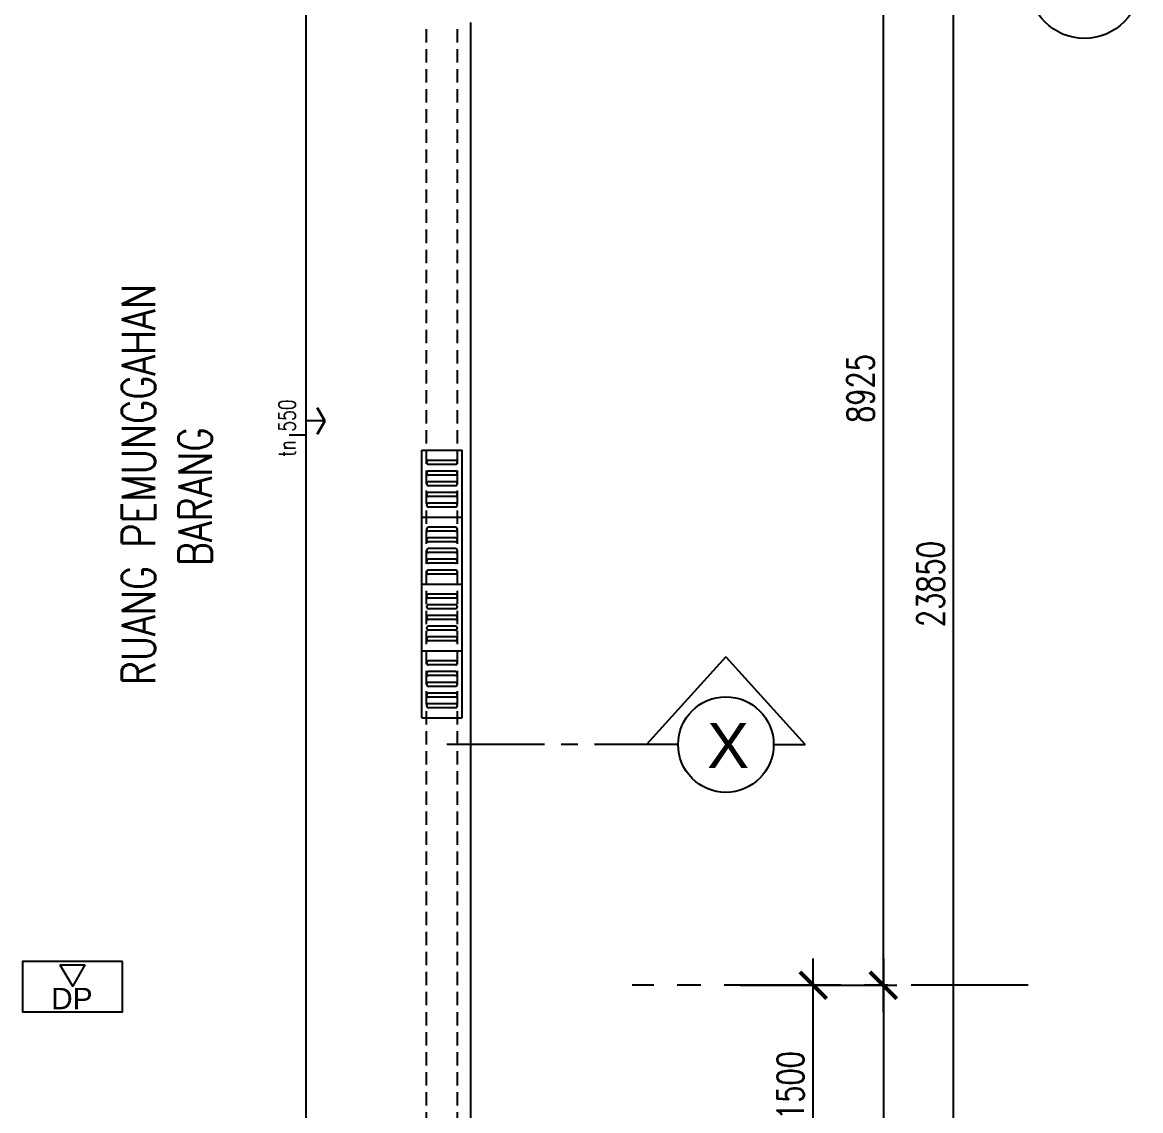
# Model space of a CAD drawing. Header units: millimetres. Extents: x 982 to 80582, y 687 to 58800.
# Drawn here: x 61994 to 70357, y 25846 to 33983 of the extents above; entities that cross this region are included whole.
import ezdxf
from ezdxf.enums import TextEntityAlignment as Align

# ---------------------------------------------------------------- set-up
doc = ezdxf.new("R2010")
doc.units = ezdxf.units.MM
for name, pattern in [('CENTER', [2, 1.25, -0.25, 0.25, -0.25]), ('DASHED2', [0.375, 0.25, -0.125]), ('HIDDEN', [0.375, 0.25, -0.125])]:
    doc.linetypes.add(name, pattern=pattern)
for name, color, linetype in [('A-ARR', 4, 'Continuous'), ('A-BUBLE', 8, 'Continuous'), ('A-DIM100', 4, 'Continuous'), ('A-DRAIN', 9, 'Continuous'), ('A-DROP', 8, 'Continuous'), ('A-PTILE', 8, 'Continuous'), ('A-ROOMSYM', 3, 'Continuous'), ('A-SECLINE', 3, 'CENTER'), ('A-STAIRH', 8, 'HIDDEN'), ('A-TXTBOMBA', 7, 'Continuous'), ('AHT_DIM150', 4, 'Continuous'), ('Grid', 8, 'CENTER')]:
    doc.layers.add(name, color=color, linetype=linetype)
doc.styles.add('arial', font='arial.ttf')
doc.styles.add('ARIAL-SPEC', font='arial.ttf', dxfattribs={"height": 200})
doc.styles.add('ROMANS', font='romans.shx', dxfattribs={"width": 0.75, "height": 200})
doc.styles.add('style1', font='romans.shx', dxfattribs={"height": 750})
doc.dimstyles.new('DIM 100', dxfattribs={"dimtxt": 200, "dimasz": 200, "dimexe": 100, "dimexo": 70, "dimgap": 70, "dimtad": 1, "dimtoh": 1, "dimdec": 0, "dimzin": 0, "dimdsep": 46, "dimtxsty": 'ROMANS', "dimblk": 'ARCHTICK', "dimcen": 0.09, "dimdle": 200, "dimclrd": 4, "dimclre": 4, "dimclrt": 2, "dimadec": 0, "dimazin": 0, "dimtfac": 1, "dimtdec": 0, "dimtmove": 1, "dimatfit": 3, "dimfxl": 1, "dimtzin": 0, "dimarcsym": 0})

# ---------------------------------------------------------------- blocks, each defined once
blk = doc.blocks.new('PC COVER')
for p, q in [((-300, 500), (0, 500)), ((-300, 0), (0, 0))]:
    blk.add_line(p, q)
at = {"layer": 'A-DRAIN', "linetype": 'Continuous', "ltscale": 1000}
for p, q in [((-300, 0), (-300, 500)), ((0, 0), (0, 500))]:
    blk.add_line(p, q, dxfattribs=at)
at = {"layer": 'A-PTILE'}
for p, q in [((-50, 425), (-250, 425)), ((-50, 395), (-250, 395)), ((-50, 345), (-250, 345)), ((-50, 315), (-250, 315)), ((-50, 265), (-250, 265)), ((-50, 235), (-250, 235)), ((-50, 185), (-250, 185)), ((-50, 155), (-250, 155)), ((-50, 105), (-250, 105)), ((-50, 75), (-250, 75))]:
    blk.add_line(p, q, dxfattribs=at)
for centre, start, end in [((-250, 410), 90, 270), ((-50, 410), 270, 90), ((-250, 330), 90, 270), ((-50, 330), 270, 90), ((-250, 250), 90, 270), ((-50, 250), 270, 90), ((-250, 170), 90, 270), ((-50, 170), 270, 90), ((-250, 90), 90, 270), ((-50, 90), 270, 90)]:
    blk.add_arc(centre, 15, start, end, dxfattribs=at)
blk = doc.blocks.new('_ArchTick')
at = {"color": 0, "linetype": 'ByBlock', "const_width": 0.15}
blk.add_lwpolyline([(-0.5, -0.5), (0.5, 0.5)], dxfattribs=at)
blk = doc.blocks.new('*D48')
at = {"layer": 'A-DIM100', "color": 4, "lineweight": -2, "transparency": 16777216}
for p, q in [((68956.9, 17658.1), (68956.9, 41908.1)), ((68411.3, 41708.1), (69056.9, 41708.1)), ((68411.3, 17858.1), (69056.9, 17858.1))]:
    blk.add_line(p, q, dxfattribs=at)
at = {"layer": 'DEFPOINTS', "color": 0, "transparency": 16777216}
for p in [(68341.3, 41708.1), (68956.9, 41708.1), (68341.3, 17858.1)]:
    blk.add_point(p, dxfattribs=at)
at = {"layer": 'A-DIM100', "color": 4, "lineweight": -2, "transparency": 16777216, "xscale": 200, "yscale": 200, "zscale": 200}
for p, rotation in [((68956.9, 41708.1), 90), ((68956.9, 17858.1), 270)]:
    blk.add_blockref('_ArchTick', p, dxfattribs=dict(at, rotation=rotation))
at = {"layer": 'A-DIM100', "color": 2, "transparency": 16777216, "insert": (68786.9, 29783.1), "char_height": 200, "attachment_point": 5, "rotation": 90, "style": 'ROMANS'}
blk.add_mtext('23850', dxfattribs=at)
blk = doc.blocks.new('*D50')
at = {"layer": 'A-DIM100', "color": 4, "lineweight": -2, "transparency": 16777216}
for p, q in [((68432.7, 26583.1), (68432.7, 35908.1)), ((67887, 35708.1), (68532.7, 35708.1)), ((67887, 26783.1), (68532.7, 26783.1))]:
    blk.add_line(p, q, dxfattribs=at)
at = {"layer": 'DEFPOINTS', "color": 0, "transparency": 16777216}
for p in [(67817, 35708.1), (68432.7, 35708.1), (67817, 26783.1)]:
    blk.add_point(p, dxfattribs=at)
at = {"layer": 'A-DIM100', "color": 4, "lineweight": -2, "transparency": 16777216, "xscale": 200, "yscale": 200, "zscale": 200}
for p, rotation in [((68432.7, 35708.1), 90), ((68432.7, 26783.1), 270)]:
    blk.add_blockref('_ArchTick', p, dxfattribs=dict(at, rotation=rotation))
at = {"layer": 'A-DIM100', "color": 2, "transparency": 16777216, "insert": (68262.7, 31245.6), "char_height": 200, "attachment_point": 5, "rotation": 90, "style": 'ROMANS'}
blk.add_mtext('8925', dxfattribs=at)
blk = doc.blocks.new('*D51')
at = {"layer": 'A-DIM100', "color": 4, "lineweight": -2, "transparency": 16777216}
for p, q in [((68432.7, 26983.1), (68432.7, 22083.1)), ((67887, 26783.1), (68532.7, 26783.1)), ((67887, 22283.1), (68532.7, 22283.1))]:
    blk.add_line(p, q, dxfattribs=at)
at = {"layer": 'DEFPOINTS', "color": 0, "transparency": 16777216}
for p in [(67817, 26783.1), (67817, 22283.1), (68432.7, 22283.1)]:
    blk.add_point(p, dxfattribs=at)
at = {"layer": 'A-DIM100', "color": 4, "lineweight": -2, "transparency": 16777216, "xscale": 200, "yscale": 200, "zscale": 200}
for p, rotation in [((68432.7, 26783.1), 90), ((68432.7, 22283.1), 270)]:
    blk.add_blockref('_ArchTick', p, dxfattribs=dict(at, rotation=rotation))
at = {"layer": 'A-DIM100', "color": 2, "transparency": 16777216, "insert": (68262.7, 24533.1), "char_height": 200, "attachment_point": 5, "rotation": 90, "style": 'ROMANS'}
blk.add_mtext('4500', dxfattribs=at)
blk = doc.blocks.new('drop')
at = {"layer": 'A-DROP', "color": 8}
for p, q in [((53.4, 0), (53.4, 128.6)), ((-53.4, -138.9), (-53.4, 0)), ((53.4, 0), (-53.4, 0))]:
    blk.add_line(p, q, dxfattribs=at)
at = {"layer": 'A-DROP', "color": 8, "const_width": 20}
for points in [[(-53.4, -138.9), (-153.4, -81.2)], [(-53.4, -138.9), (46.6, -81.2)]]:
    blk.add_lwpolyline(points, dxfattribs=at)
blk = doc.blocks.new('*D87')
at = {"layer": 'A-DIM100', "color": 4, "lineweight": -2, "transparency": 16777216}
for p, q in [((67908.4, 25083.1), (67908.4, 26983.1)), ((67362.8, 26783.1), (68008.4, 26783.1)), ((67362.8, 25283.1), (68008.4, 25283.1))]:
    blk.add_line(p, q, dxfattribs=at)
at = {"layer": 'DEFPOINTS', "color": 0, "transparency": 16777216}
for p in [(67292.8, 26783.1), (67908.4, 26783.1), (67292.8, 25283.1)]:
    blk.add_point(p, dxfattribs=at)
at = {"layer": 'A-DIM100', "color": 4, "lineweight": -2, "transparency": 16777216, "xscale": 200, "yscale": 200, "zscale": 200}
for p, rotation in [((67908.4, 26783.1), 90), ((67908.4, 25283.1), 270)]:
    blk.add_blockref('_ArchTick', p, dxfattribs=dict(at, rotation=rotation))
at = {"layer": 'A-DIM100', "color": 2, "transparency": 16777216, "insert": (67738.4, 26033.1), "char_height": 200, "attachment_point": 5, "rotation": 90, "style": 'ROMANS'}
blk.add_mtext('1500', dxfattribs=at)

msp = doc.modelspace()

# ---------------------------------------------------------------- linework, layer by layer
at = {"layer": 'A-BUBLE'}
msp.add_circle((69936.9, 34283.1), 420, dxfattribs=at)
at = {"layer": 'A-DRAIN', "color": 8, "linetype": 'Continuous', "ltscale": 1000}
msp.add_line((65347.1, 25583.1), (65347.1, 33983.1), dxfattribs=at)
at = {"layer": 'A-DROP', "color": 8}
msp.add_line((64117.1, 25433.1), (64117.1, 34133.1), dxfattribs=at)
at = {"layer": 'A-SECLINE', "color": 8, "linetype": 'Continuous', "ltscale": 500}
for p, q in [((67255.1, 29240), (66661.1, 28582.8)), ((67255.1, 29240), (67849.2, 28582.8)), ((67612.4, 28582.8), (67849.2, 28582.8))]:
    msp.add_line(p, q, dxfattribs=at)
at = {"layer": 'A-SECLINE', "color": 8, "linetype": 'CENTER', "ltscale": 500}
msp.add_line((66897.9, 28582.8), (65168.5, 28582.8), dxfattribs=at)
at = {"layer": 'A-SECLINE', "color": 3, "linetype": 'CENTER', "ltscale": 500}
msp.add_line((65326.3, 28582.8), (65168.5, 28582.8), dxfattribs=at)
at = {"layer": 'A-SECLINE', "color": 8, "linetype": 'Continuous', "ltscale": 500}
msp.add_circle((67255.1, 28582.8), 357.3, dxfattribs=at)
at = {"layer": 'A-STAIRH', "color": 8, "linetype": 'DASHED2', "ltscale": 400}
for p, q in [((65017.1, 25583.1), (65017.1, 33983.1)), ((65247.1, 25583.1), (65247.1, 33983.1))]:
    msp.add_line(p, q, dxfattribs=at)
at = {"layer": 'A-TXTBOMBA', "color": 8}
for p, q in [((62274.6, 26936), (62370.3, 26772.9)), ((62274.6, 26936), (62462.9, 26936)), ((62370.3, 26772.9), (62462.9, 26936))]:
    msp.add_line(p, q, dxfattribs=at)
msp.add_lwpolyline([(62743.8, 26961.7), (61993.8, 26961.7), (61993.8, 26583.8), (62743.8, 26583.8)], close=True, dxfattribs=at)
at = {"layer": 'Grid', "color": 8, "ltscale": 700}
msp.add_line((69516.9, 26783.1), (66553.8, 26783.1), dxfattribs=at)

# ---------------------------------------------------------------- block references
at = {"layer": 'A-ARR'}
for p in [(65282.1, 30283.1), (65282.1, 29783.1), (65282.1, 29283.1), (65282.1, 28783.1)]:
    msp.add_blockref('PC COVER', p, dxfattribs=at)
at = {"layer": 'AHT_DIM150', "xscale": -1, "rotation": 90}
msp.add_blockref('drop', (64117.1, 30949.2), dxfattribs=at)

# ---------------------------------------------------------------- texts
at = {"layer": 'A-DROP', "color": 9, "style": 'ROMANS', "width": 0.75}
msp.add_text('tn 550', height=125, rotation=90, dxfattribs=at).set_placement((64036.2, 30948.7), align=Align.CENTER)
at = {"layer": 'A-ROOMSYM', "color": 8, "style": 'style1', "width": 0.8}
for s, p in [('RUANG PEMUNGGAHAN', (62987.8, 30526.9)), ('BARANG', (63410.3, 30436.1))]:
    msp.add_text(s, height=250, rotation=90, dxfattribs=at).set_placement(p, align=Align.CENTER)
at = {"layer": 'A-SECLINE', "color": 8, "linetype": 'CENTER', "ltscale": 500, "style": 'ARIAL-SPEC'}
msp.add_attdef('X', (67114.5, 28407.7), 'T1', height=337.5, dxfattribs=at)
at = {"layer": 'A-TXTBOMBA', "color": 8, "style": 'arial'}
msp.add_text('DP', height=160, dxfattribs=at).set_placement((62208.6, 26603.8))

# ---------------------------------------------------------------- dimensions: what is measured, and where the dimension line sits
at = {"layer": 'A-DIM100'}
for base, p1, p2, angle, picture, middle in [((68956.9, 41708.1), (68341.3, 17858.1), (68341.3, 41708.1), 270, '*D48', (68786.9, 29783.1)), ((68432.7, 35708.1), (67817, 26783.1), (67817, 35708.1), 270, '*D50', (68262.7, 31245.6)), ((67908.4, 26783.1), (67292.8, 25283.1), (67292.8, 26783.1), 270, '*D87', (67738.4, 26033.1)), ((68432.7, 22283.1), (67817, 26783.1), (67817, 22283.1), 90, '*D51', (68262.7, 24533.1))]:
    dim = msp.add_linear_dim(base=base, p1=p1, p2=p2, angle=angle, dimstyle='DIM 100', dxfattribs=at)
    dim.commit()
    dim.dimension.update_dxf_attribs({"geometry": picture, "text_midpoint": middle})

doc.saveas('drawing.dxf')
